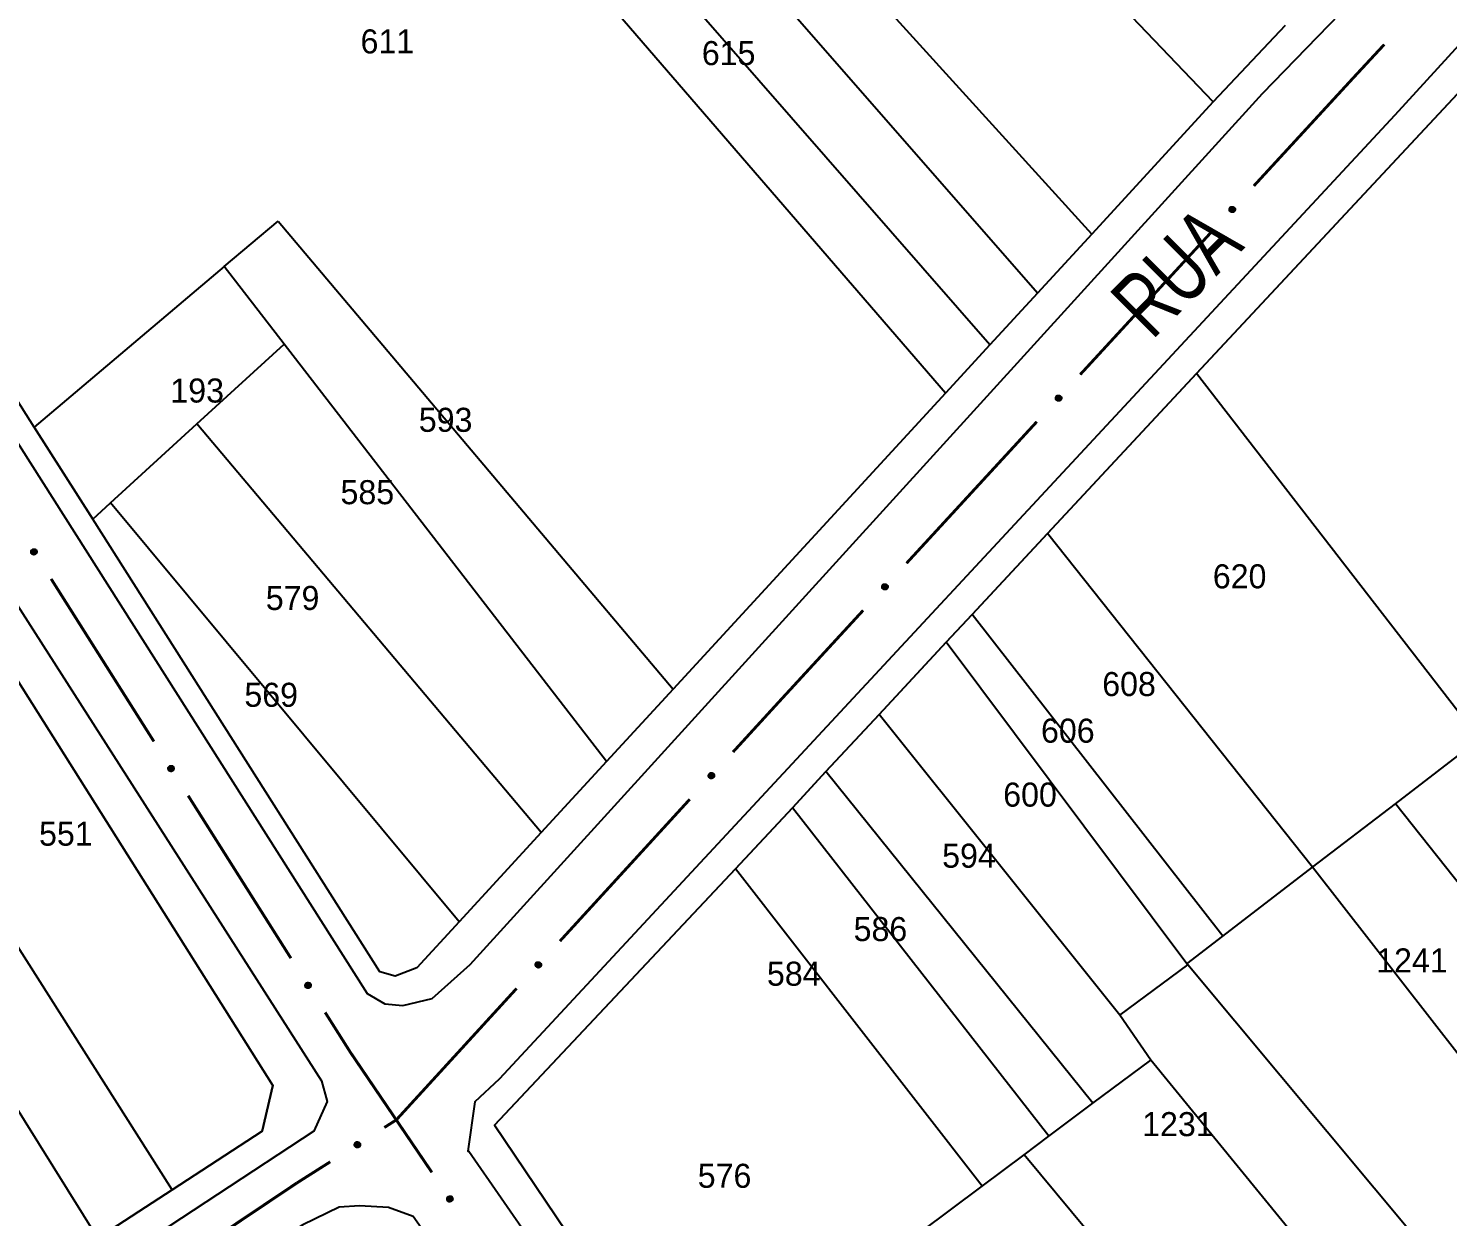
# Model space of a CAD drawing. Extents: x 200123 to 201542, y 4839549 to 4841240.
# Drawn here: x 200588.8 to 200677.4, y 4839908 to 4839982.2 of the extents above; entities that cross this region are included whole.
import ezdxf
from ezdxf.enums import TextEntityAlignment as Align

# ---------------------------------------------------------------- set-up
doc = ezdxf.new("R2010")
doc.units = 0
doc.header["$LTSCALE"] = 1.5
doc.header["$MEASUREMENT"] = 0
for name, color, linetype in [('CD_MALHA_LOTES', 7, 'CONTINUOUS'), ('RU-QUADRA', 210, 'CONTINUOUS'), ('SV-EIXO-RUA-PAV', 20, 'CONTINUOUS'), ('SV-RUA-PAVIM', 7, 'CONTINUOUS'), ('SV-TXT-RUA-PAV', 7, 'CONTINUOUS'), ('Th_NmrPort', 1, 'CONTINUOUS')]:
    doc.layers.add(name, color=color, linetype=linetype)
doc.styles.add('ARIAL', font='ARIAL.SHX')

msp = doc.modelspace()

# ---------------------------------------------------------------- linework, layer by layer
at = {"layer": 'CD_MALHA_LOTES', "linetype": 'Continuous', "flags": 128}
for points in [[(200589.16, 4839957.31), (200571.95, 4839984.54), (200572.5, 4839987.01), (200614.13, 4840015.93)], [(200662.75, 4839977.6), (200640.72, 4840000.64)], [(200655.16, 4839969.35), (200632.86, 4839993.91)], [(200651.77, 4839965.66), (200629.52, 4839991.12)], [(200648.8, 4839962.44), (200626.18, 4839988.34)], [(200646.03, 4839959.43), (200623.21, 4839985.86)], [(200667.24, 4839982.35), (200662.75, 4839977.6)], [(200661.7, 4839960.65), (200679.15, 4839979.34)], [(200662.75, 4839977.6), (200655.16, 4839969.35)], [(200601.01, 4839967.32), (200604.38, 4839970.16)], [(200604.38, 4839970.16), (200629.03, 4839940.95)], [(200655.16, 4839969.35), (200651.77, 4839965.66)], [(200601.01, 4839967.32), (200589.16, 4839957.31)], [(200604.76, 4839962.48), (200601.01, 4839967.32)], [(200651.77, 4839965.66), (200648.8, 4839962.44)], [(200599.31, 4839957.5), (200604.76, 4839962.48)], [(200624.88, 4839936.45), (200604.76, 4839962.48)], [(200648.8, 4839962.44), (200646.03, 4839959.43)], [(200652.4, 4839950.66), (200661.7, 4839960.65)], [(200679.36, 4839937.84), (200661.7, 4839960.65)], [(200646.03, 4839959.43), (200629.03, 4839940.95)], [(200589.16, 4839957.31), (200592.83, 4839951.57)], [(200593.92, 4839952.57), (200599.31, 4839957.5)], [(200620.81, 4839932.02), (200599.31, 4839957.5)], [(200592.83, 4839951.57), (200593.92, 4839952.57)], [(200615.68, 4839926.44), (200593.92, 4839952.57)], [(200615.68, 4839926.44), (200613.05, 4839923.58), (200611.7, 4839923.04), (200610.73, 4839923.31), (200592.83, 4839951.57)], [(200647.7, 4839945.61), (200652.4, 4839950.66)], [(200668.93, 4839929.84), (200652.4, 4839950.66)], [(200646.08, 4839943.88), (200647.7, 4839945.61)], [(200663.34, 4839925.55), (200647.7, 4839945.61)], [(200641.9, 4839939.38), (200646.08, 4839943.88)], [(200661.1, 4839923.82), (200646.08, 4839943.88)], [(200587.13, 4839943.09), (200604.05, 4839916.22), (200603.4, 4839913.37), (200597.77, 4839909.71)], [(200629.03, 4839940.95), (200624.88, 4839936.45)], [(200638.57, 4839935.81), (200641.9, 4839939.38)], [(200656.91, 4839920.61), (200641.9, 4839939.38)], [(200597.77, 4839909.71), (200579.62, 4839938.29)], [(200674.12, 4839933.81), (200679.36, 4839937.84)], [(200624.88, 4839936.45), (200620.81, 4839932.02)], [(200636.48, 4839933.56), (200638.57, 4839935.81)], [(200655.24, 4839915.12), (200638.57, 4839935.81)], [(200593.13, 4839906.7), (200576.49, 4839933.36)], [(200632.93, 4839929.74), (200636.48, 4839933.56)], [(200652.49, 4839913.06), (200636.48, 4839933.56)], [(200668.93, 4839929.84), (200674.12, 4839933.81)], [(200690.85, 4839912.74), (200674.12, 4839933.81)], [(200620.81, 4839932.02), (200615.68, 4839926.44)], [(200663.34, 4839925.55), (200668.93, 4839929.84)], [(200685.55, 4839908.51), (200668.93, 4839929.84)], [(200628.81, 4839897.56), (200617.88, 4839913.75), (200632.93, 4839929.74)], [(200648.33, 4839909.95), (200632.93, 4839929.74)], [(200661.1, 4839923.82), (200663.34, 4839925.55)], [(200656.91, 4839920.61), (200661.15, 4839923.75)], [(200661.15, 4839923.75), (200661.1, 4839923.82)], [(200678.55, 4839902.92), (200661.15, 4839923.75)], [(200658.84, 4839917.81), (200656.91, 4839920.61)], [(200655.24, 4839915.12), (200658.84, 4839917.81)], [(200673.99, 4839899.29), (200658.84, 4839917.81)], [(200652.49, 4839913.06), (200655.24, 4839915.12)], [(200650.95, 4839911.91), (200652.49, 4839913.06)], [(200648.33, 4839909.95), (200650.95, 4839911.91)], [(200662.87, 4839897.56), (200650.95, 4839911.91)], [(200597.77, 4839909.71), (200593.13, 4839906.7)], [(200642.57, 4839905.65), (200648.33, 4839909.95)]]:
    msp.add_lwpolyline(points, dxfattribs=at)
at = {"layer": 'RU-QUADRA', "linetype": 'Continuous', "flags": 128}
for points in [[(200667.24, 4839982.35), (200662.75, 4839977.6), (200655.16, 4839969.35), (200651.77, 4839965.66), (200648.8, 4839962.44), (200646.03, 4839959.43), (200629.03, 4839940.95), (200624.88, 4839936.45), (200620.81, 4839932.02), (200615.68, 4839926.44), (200613.05, 4839923.58), (200611.7, 4839923.04), (200610.73, 4839923.31), (200592.83, 4839951.57), (200589.16, 4839957.31), (200571.95, 4839984.54)], [(200679.15, 4839979.34), (200661.7, 4839960.65), (200652.4, 4839950.66), (200647.7, 4839945.61), (200646.08, 4839943.88), (200641.9, 4839939.38), (200638.57, 4839935.81), (200636.48, 4839933.56), (200632.93, 4839929.74), (200617.88, 4839913.75), (200628.81, 4839897.56), (200630.71, 4839894.74), (200638.02, 4839884.91), (200644.07, 4839876.09), (200666.25, 4839893.48), (200671.69, 4839897.56), (200673.99, 4839899.29), (200678.55, 4839902.92)], [(200588.63, 4839903.78), (200593.13, 4839906.7), (200597.77, 4839909.71), (200603.4, 4839913.37), (200604.05, 4839916.22), (200587.13, 4839943.09)]]:
    msp.add_lwpolyline(points, dxfattribs=at)
at = {"layer": 'SV-EIXO-RUA-PAV', "const_width": 0.18}
for points in [[(200673.415763, 4839981.173346), (200672.054938, 4839979.707688)], [(200672.054938, 4839979.707688), (200671.5, 4839979.11)], [(200671.5, 4839979.11), (200665.278998, 4839972.353335)], [(200662.569624, 4839969.410668), (200654.4415, 4839960.582666)], [(200651.732125, 4839957.639999), (200643.604002, 4839948.811998)], [(200596.634165, 4839937.692488), (200590.220914, 4839947.834984)], [(200640.894627, 4839945.869331), (200636.153222, 4839940.719663)], [(200636.153222, 4839940.719663), (200635.73, 4839940.26)], [(200635.73, 4839940.26), (200632.775485, 4839937.033083)], [(200605.185166, 4839924.169161), (200598.771915, 4839934.311656)], [(200630.074322, 4839934.082877), (200621.970833, 4839925.232257)], [(200619.26967, 4839922.282051), (200611.841472, 4839914.168983)], [(200608.89, 4839918.31), (200607.322916, 4839920.788329)], [(200608.928075, 4839918.253915), (200608.89, 4839918.31)], [(200613.983168, 4839910.807706), (200608.928075, 4839918.253915)], [(200611.76, 4839914.08), (200611.017339, 4839913.609132)], [(200611.841472, 4839914.168983), (200611.76, 4839914.08)], [(200607.639125, 4839911.467246), (200605.950019, 4839910.396304)], [(200605.950019, 4839910.396304), (200605.53, 4839910.13)], [(200605.53, 4839910.13), (200597.637282, 4839904.837948)]]:
    msp.add_lwpolyline(points, dxfattribs=at)
at = {"layer": 'SV-EIXO-RUA-PAV'}
for points in [[(200664.102615, 4839970.91314), (200664.105324, 4839970.864306), (200664.097666, 4839970.821783), (200664.081072, 4839970.788154), (200664.058659, 4839970.762261), (200664.032745, 4839970.738353), (200664.001302, 4839970.720014), (200663.961894, 4839970.707389), (200663.912926, 4839970.704328), (200663.86988, 4839970.715035), (200663.836041, 4839970.729541), (200663.807695, 4839970.751357), (200663.784892, 4839970.77692), (200663.766922, 4839970.810212), (200663.754519, 4839970.850272), (200663.752632, 4839970.899586), (200663.760425, 4839970.941223), (200663.77733, 4839970.973329), (200663.799443, 4839971.001687), (200663.826191, 4839971.025777), (200663.857161, 4839971.043602), (200663.897518, 4839971.056018), (200663.946215, 4839971.057235), (200663.987832, 4839971.049937), (200664.020167, 4839971.033487), (200664.047595, 4839971.011087), (200664.07189, 4839970.985388), (200664.091642, 4839970.954548), (200664.102615, 4839970.91314)], [(200653.265116, 4839959.142471), (200653.267826, 4839959.093638), (200653.260168, 4839959.051114), (200653.243573, 4839959.017485), (200653.22116, 4839958.991592), (200653.195247, 4839958.967685), (200653.163803, 4839958.949346), (200653.124396, 4839958.936721), (200653.075428, 4839958.93366), (200653.032382, 4839958.944367), (200652.998542, 4839958.958872), (200652.970197, 4839958.980689), (200652.947394, 4839959.006251), (200652.929424, 4839959.039543), (200652.91702, 4839959.079604), (200652.915134, 4839959.128917), (200652.922926, 4839959.170555), (200652.939832, 4839959.202661), (200652.961945, 4839959.231019), (200652.988693, 4839959.255109), (200653.019662, 4839959.272934), (200653.06002, 4839959.285349), (200653.108717, 4839959.286567), (200653.150334, 4839959.279268), (200653.182669, 4839959.262818), (200653.210097, 4839959.240419), (200653.234392, 4839959.21472), (200653.254143, 4839959.183879), (200653.265116, 4839959.142471)], [(200589.135786, 4839949.345128), (200589.087926, 4839949.355199), (200589.048851, 4839949.373641), (200589.020689, 4839949.398402), (200589.001507, 4839949.426773), (200588.985153, 4839949.458007), (200588.975612, 4839949.493136), (200588.973659, 4839949.53447), (200588.983424, 4839949.582552), (200589.004947, 4839949.621338), (200589.027745, 4839949.650247), (200589.056177, 4839949.671952), (200589.086786, 4839949.687331), (200589.123603, 4839949.696035), (200589.165511, 4839949.697605), (200589.213621, 4839949.686616), (200589.251804, 4839949.668273), (200589.278416, 4839949.643607), (200589.300055, 4839949.614886), (200589.316369, 4839949.582798), (200589.325536, 4839949.548261), (200589.327041, 4839949.506064), (200589.315566, 4839949.458723), (200589.297706, 4839949.420431), (200589.27342, 4839949.39348), (200589.244664, 4839949.372812), (200589.213536, 4839949.356028), (200589.178623, 4839949.344967), (200589.135786, 4839949.345128)], [(200642.427618, 4839947.371803), (200642.430327, 4839947.32297), (200642.42267, 4839947.280446), (200642.406075, 4839947.246817), (200642.383662, 4839947.220924), (200642.357749, 4839947.197017), (200642.326305, 4839947.178677), (200642.286897, 4839947.166053), (200642.23793, 4839947.162991), (200642.194884, 4839947.173699), (200642.161044, 4839947.188204), (200642.132699, 4839947.21002), (200642.109896, 4839947.235583), (200642.091926, 4839947.268875), (200642.079522, 4839947.308936), (200642.077635, 4839947.358249), (200642.085428, 4839947.399887), (200642.102334, 4839947.431993), (200642.124447, 4839947.46035), (200642.151195, 4839947.484441), (200642.182164, 4839947.502265), (200642.222522, 4839947.514681), (200642.271219, 4839947.515898), (200642.312836, 4839947.5086), (200642.345171, 4839947.49215), (200642.372599, 4839947.469751), (200642.396894, 4839947.444052), (200642.416645, 4839947.413211), (200642.427618, 4839947.371803)], [(200597.686787, 4839935.821801), (200597.638927, 4839935.831871), (200597.599852, 4839935.850313), (200597.571689, 4839935.875075), (200597.552508, 4839935.903445), (200597.536154, 4839935.93468), (200597.526613, 4839935.969808), (200597.52466, 4839936.011143), (200597.534425, 4839936.059224), (200597.555948, 4839936.09801), (200597.578746, 4839936.12692), (200597.607178, 4839936.148624), (200597.637786, 4839936.164003), (200597.674604, 4839936.172707), (200597.716512, 4839936.174277), (200597.764622, 4839936.163288), (200597.802805, 4839936.144946), (200597.829417, 4839936.12028), (200597.851056, 4839936.091559), (200597.86737, 4839936.059471), (200597.876537, 4839936.024934), (200597.878042, 4839935.982736), (200597.866567, 4839935.935395), (200597.848707, 4839935.897103), (200597.824421, 4839935.870152), (200597.795665, 4839935.849485), (200597.764537, 4839935.832701), (200597.729624, 4839935.82164), (200597.686787, 4839935.821801)], [(200631.60312, 4839935.589615), (200631.605965, 4839935.54079), (200631.598426, 4839935.498245), (200631.581925, 4839935.46457), (200631.559585, 4839935.438614), (200631.533738, 4839935.414635), (200631.502346, 4839935.396208), (200631.462973, 4839935.383474), (200631.414014, 4839935.380276), (200631.370939, 4839935.390863), (200631.337059, 4839935.405274), (200631.308652, 4839935.427011), (200631.285778, 4839935.45251), (200631.267716, 4839935.485752), (200631.2552, 4839935.525778), (200631.253176, 4839935.575086), (200631.260853, 4839935.616745), (200631.277669, 4839935.648898), (200631.299703, 4839935.677317), (200631.326384, 4839935.701482), (200631.357303, 4839935.719393), (200631.397626, 4839935.731921), (200631.446319, 4839935.733274), (200631.487957, 4839935.726092), (200631.520337, 4839935.709732), (200631.547828, 4839935.687409), (200631.572194, 4839935.661778), (200631.592032, 4839935.630993), (200631.60312, 4839935.589615)], [(200620.798468, 4839923.78879), (200620.801313, 4839923.739964), (200620.793774, 4839923.697419), (200620.777273, 4839923.663744), (200620.754932, 4839923.637789), (200620.729086, 4839923.613809), (200620.697693, 4839923.595382), (200620.658321, 4839923.582648), (200620.609362, 4839923.57945), (200620.566286, 4839923.590037), (200620.532406, 4839923.604448), (200620.504, 4839923.626186), (200620.481126, 4839923.651684), (200620.463063, 4839923.684926), (200620.450548, 4839923.724952), (200620.448524, 4839923.77426), (200620.456201, 4839923.815919), (200620.473017, 4839923.848072), (200620.495051, 4839923.876491), (200620.521731, 4839923.900656), (200620.552651, 4839923.918567), (200620.592974, 4839923.931095), (200620.641667, 4839923.932448), (200620.683305, 4839923.925266), (200620.715685, 4839923.908906), (200620.743176, 4839923.886583), (200620.767542, 4839923.860952), (200620.787379, 4839923.830167), (200620.798468, 4839923.78879)], [(200606.237788, 4839922.298474), (200606.189928, 4839922.308544), (200606.150853, 4839922.326986), (200606.12269, 4839922.351747), (200606.103509, 4839922.380118), (200606.087155, 4839922.411352), (200606.077614, 4839922.446481), (200606.075661, 4839922.487815), (200606.085426, 4839922.535897), (200606.106948, 4839922.574683), (200606.129747, 4839922.603593), (200606.158178, 4839922.625297), (200606.188787, 4839922.640676), (200606.225605, 4839922.64938), (200606.267513, 4839922.65095), (200606.315623, 4839922.639961), (200606.353806, 4839922.621618), (200606.380418, 4839922.596952), (200606.402057, 4839922.568231), (200606.418371, 4839922.536143), (200606.427538, 4839922.501607), (200606.429043, 4839922.459409), (200606.417567, 4839922.412068), (200606.399708, 4839922.373776), (200606.375422, 4839922.346825), (200606.346666, 4839922.326158), (200606.315538, 4839922.309373), (200606.280625, 4839922.298312), (200606.237788, 4839922.298474)], [(200609.508523, 4839912.522157), (200609.498511, 4839912.474284), (200609.480117, 4839912.435187), (200609.45539, 4839912.406994), (200609.427043, 4839912.387778), (200609.395829, 4839912.371385), (200609.360712, 4839912.361802), (200609.31938, 4839912.359798), (200609.271287, 4839912.369504), (200609.232474, 4839912.390979), (200609.203537, 4839912.413743), (200609.181797, 4839912.442147), (200609.166381, 4839912.472737), (200609.157632, 4839912.509544), (200609.156011, 4839912.55145), (200609.166941, 4839912.599574), (200609.185237, 4839912.637779), (200609.20987, 4839912.664421), (200609.238565, 4839912.686095), (200609.270633, 4839912.702449), (200609.305158, 4839912.711658), (200609.347354, 4839912.713215), (200609.394709, 4839912.701797), (200609.433023, 4839912.683984), (200609.460004, 4839912.659732), (200609.480706, 4839912.631001), (200609.497528, 4839912.599893), (200609.508632, 4839912.564994), (200609.508523, 4839912.522157)], [(200615.096148, 4839908.972288), (200615.047985, 4839908.980794), (200615.008331, 4839908.997954), (200614.979377, 4839909.021785), (200614.959282, 4839909.049516), (200614.941919, 4839909.080201), (200614.931239, 4839909.115001), (200614.927941, 4839909.15625), (200614.936135, 4839909.204623), (200614.956384, 4839909.24409), (200614.978229, 4839909.273727), (200615.005938, 4839909.296345), (200615.03603, 4839909.312713), (200615.072545, 4839909.322611), (200615.114379, 4839909.325545), (200615.162822, 4839909.316128), (200615.201582, 4839909.299039), (200615.228983, 4839909.275253), (200615.251546, 4839909.247252), (200615.268896, 4839909.215712), (200615.279183, 4839909.181492), (200615.282061, 4839909.139366), (200615.272133, 4839909.091676), (200615.25553, 4839909.052823), (200615.232135, 4839909.025095), (200615.204067, 4839909.003502), (200615.173502, 4839908.985713), (200615.138968, 4839908.973521), (200615.096148, 4839908.972288)]]:
    msp.add_lwpolyline(points, close=True, dxfattribs=at)
for points in [[(200663.857161, 4839971.043602), (200663.752632, 4839970.899586)], [(200663.897518, 4839971.056018), (200663.754519, 4839970.850272)], [(200663.87536, 4839971.044147), (200663.758488, 4839970.880951)], [(200663.826191, 4839971.025777), (200663.760425, 4839970.941223)], [(200663.839204, 4839971.031066), (200663.760514, 4839970.925456)], [(200663.920391, 4839971.052765), (200663.762406, 4839970.832828)], [(200663.946215, 4839971.057235), (200663.766922, 4839970.810212)], [(200663.964817, 4839971.052668), (200663.778339, 4839970.797756)], [(200663.987832, 4839971.049937), (200663.784892, 4839970.77692)], [(200664.001083, 4839971.039679), (200663.797969, 4839970.766698)], [(200664.020167, 4839971.033487), (200663.807695, 4839970.751357)], [(200664.031804, 4839971.020668), (200663.821137, 4839970.743512)], [(200664.047595, 4839971.011087), (200663.836041, 4839970.729541)], [(200664.057983, 4839970.99471), (200663.857642, 4839970.72474)], [(200664.07189, 4839970.985388), (200663.86988, 4839970.715035)], [(200664.078458, 4839970.966584), (200663.894832, 4839970.712755)], [(200664.091642, 4839970.954548), (200663.912926, 4839970.704328)], [(200664.095236, 4839970.934443), (200663.938413, 4839970.709726)], [(200664.102615, 4839970.91314), (200663.961894, 4839970.707389)], [(200664.103009, 4839970.88648), (200663.986297, 4839970.719428)], [(200664.105324, 4839970.864306), (200664.001302, 4839970.720014)], [(200664.101063, 4839970.840047), (200664.022294, 4839970.736364)], [(200664.097666, 4839970.821783), (200664.032745, 4839970.738353)], [(200653.019662, 4839959.272934), (200652.915134, 4839959.128917)], [(200653.06002, 4839959.285349), (200652.91702, 4839959.079604)], [(200653.037862, 4839959.273479), (200652.92099, 4839959.110282)], [(200652.988693, 4839959.255109), (200652.922926, 4839959.170555)], [(200653.001706, 4839959.260398), (200652.923016, 4839959.154788)], [(200653.082893, 4839959.282097), (200652.924908, 4839959.06216)], [(200653.108717, 4839959.286567), (200652.929424, 4839959.039543)], [(200653.127319, 4839959.281999), (200652.940841, 4839959.027087)], [(200653.150334, 4839959.279268), (200652.947394, 4839959.006251)], [(200653.163585, 4839959.269011), (200652.960471, 4839958.99603)], [(200653.182669, 4839959.262818), (200652.970197, 4839958.980689)], [(200653.194306, 4839959.25), (200652.983638, 4839958.972844)], [(200653.210097, 4839959.240419), (200652.998542, 4839958.958872)], [(200653.220485, 4839959.224041), (200653.020144, 4839958.954071)], [(200653.234392, 4839959.21472), (200653.032382, 4839958.944367)], [(200653.24096, 4839959.195916), (200653.057334, 4839958.942087)], [(200653.254143, 4839959.183879), (200653.075428, 4839958.93366)], [(200653.257737, 4839959.163775), (200653.100915, 4839958.939057)], [(200653.265116, 4839959.142471), (200653.124396, 4839958.936721)], [(200653.265511, 4839959.115812), (200653.148799, 4839958.948759)], [(200653.267826, 4839959.093638), (200653.163803, 4839958.949346)], [(200653.263565, 4839959.069378), (200653.184796, 4839958.965696)], [(200653.260168, 4839959.051114), (200653.195247, 4839958.967685)], [(200589.135786, 4839949.345128), (200588.973659, 4839949.53447)], [(200589.087926, 4839949.355199), (200588.975612, 4839949.493136)], [(200589.109939, 4839949.351673), (200588.978944, 4839949.507777)], [(200589.158275, 4839949.34672), (200588.982015, 4839949.556537)], [(200589.178623, 4839949.344967), (200588.983424, 4839949.582552)], [(200589.048851, 4839949.373641), (200588.985153, 4839949.458007)], [(200589.065606, 4839949.365616), (200588.985947, 4839949.468616)], [(200589.193671, 4839949.354571), (200588.996263, 4839949.597835)], [(200589.213536, 4839949.356028), (200589.004947, 4839949.621338)], [(200589.22615, 4839949.367036), (200589.017498, 4839949.630635)], [(200589.244664, 4839949.372812), (200589.027745, 4839949.650247)], [(200589.258019, 4839949.385572), (200589.045109, 4839949.66101)], [(200589.27342, 4839949.39348), (200589.056177, 4839949.671952)], [(200589.284358, 4839949.410299), (200589.073518, 4839949.677359)], [(200589.297706, 4839949.420431), (200589.086786, 4839949.687331)], [(200589.306323, 4839949.441946), (200589.108609, 4839949.688246)], [(200589.315566, 4839949.458723), (200589.123603, 4839949.696035)], [(200589.317958, 4839949.484821), (200589.146616, 4839949.69452)], [(200589.327041, 4839949.506064), (200589.165511, 4839949.697605)], [(200589.321335, 4839949.530545), (200589.194104, 4839949.685801)], [(200589.325536, 4839949.548261), (200589.213621, 4839949.686616)], [(200589.318096, 4839949.568858), (200589.236555, 4839949.672283)], [(200589.316369, 4839949.582798), (200589.251804, 4839949.668273)], [(200642.182164, 4839947.502265), (200642.077635, 4839947.358249)], [(200642.222522, 4839947.514681), (200642.079522, 4839947.308936)], [(200642.200363, 4839947.50281), (200642.083492, 4839947.339614)], [(200642.151195, 4839947.484441), (200642.085428, 4839947.399887)], [(200642.164207, 4839947.48973), (200642.085518, 4839947.384119)], [(200642.245395, 4839947.511429), (200642.08741, 4839947.291492)], [(200642.271219, 4839947.515898), (200642.091926, 4839947.268875)], [(200642.28982, 4839947.511331), (200642.103343, 4839947.256419)], [(200642.312836, 4839947.5086), (200642.109896, 4839947.235583)], [(200642.326087, 4839947.498343), (200642.122972, 4839947.225362)], [(200642.345171, 4839947.49215), (200642.132699, 4839947.21002)], [(200642.356808, 4839947.479331), (200642.14614, 4839947.202176)], [(200642.372599, 4839947.469751), (200642.161044, 4839947.188204)], [(200642.382987, 4839947.453373), (200642.182645, 4839947.183403)], [(200642.396894, 4839947.444052), (200642.194884, 4839947.173699)], [(200642.403462, 4839947.425247), (200642.219836, 4839947.171419)], [(200642.416645, 4839947.413211), (200642.23793, 4839947.162991)], [(200642.420239, 4839947.393107), (200642.263417, 4839947.168389)], [(200642.427618, 4839947.371803), (200642.286897, 4839947.166053)], [(200642.428013, 4839947.345143), (200642.311301, 4839947.178091)], [(200642.430327, 4839947.32297), (200642.326305, 4839947.178677)], [(200642.426067, 4839947.29871), (200642.347298, 4839947.195028)], [(200642.42267, 4839947.280446), (200642.357749, 4839947.197017)], [(200597.686787, 4839935.821801), (200597.52466, 4839936.011143)], [(200597.709276, 4839935.823392), (200597.533016, 4839936.03321)], [(200597.729624, 4839935.82164), (200597.534425, 4839936.059224)], [(200597.744672, 4839935.831244), (200597.547263, 4839936.074507)], [(200597.764537, 4839935.832701), (200597.555948, 4839936.09801)], [(200597.777151, 4839935.843708), (200597.568498, 4839936.107308)], [(200597.795665, 4839935.849485), (200597.578746, 4839936.12692)], [(200597.80902, 4839935.862245), (200597.59611, 4839936.137682)], [(200597.824421, 4839935.870152), (200597.607178, 4839936.148624)], [(200597.835359, 4839935.886972), (200597.624519, 4839936.154031)], [(200597.848707, 4839935.897103), (200597.637786, 4839936.164003)], [(200597.857323, 4839935.918619), (200597.65961, 4839936.164919)], [(200597.866567, 4839935.935395), (200597.674604, 4839936.172707)], [(200597.868959, 4839935.961494), (200597.697617, 4839936.171193)], [(200597.878042, 4839935.982736), (200597.716512, 4839936.174277)], [(200597.872335, 4839936.007218), (200597.745105, 4839936.162474)], [(200597.876537, 4839936.024934), (200597.764622, 4839936.163288)], [(200597.869097, 4839936.045531), (200597.787556, 4839936.148956)], [(200597.86737, 4839936.059471), (200597.802805, 4839936.144946)], [(200597.638927, 4839935.831871), (200597.526613, 4839935.969808)], [(200597.66094, 4839935.828346), (200597.529945, 4839935.98445)], [(200597.599852, 4839935.850313), (200597.536154, 4839935.93468)], [(200597.616607, 4839935.842288), (200597.536948, 4839935.945289)], [(200631.357303, 4839935.719393), (200631.253176, 4839935.575086)], [(200631.397626, 4839935.731921), (200631.2552, 4839935.525778)], [(200631.375501, 4839935.719989), (200631.259085, 4839935.556467)], [(200631.326384, 4839935.701482), (200631.260853, 4839935.616745)], [(200631.339381, 4839935.706807), (200631.260986, 4839935.600978)], [(200631.420508, 4839935.728733), (200631.263136, 4839935.508356)], [(200631.446319, 4839935.733274), (200631.267716, 4839935.485752)], [(200631.464934, 4839935.728759), (200631.279167, 4839935.473328)], [(200631.487957, 4839935.726092), (200631.285778, 4839935.45251)], [(200631.501236, 4839935.715872), (200631.298883, 4839935.442325)], [(200631.520337, 4839935.709732), (200631.308652, 4839935.427011)], [(200631.53201, 4839935.696946), (200631.322116, 4839935.419204)], [(200631.547828, 4839935.687409), (200631.337059, 4839935.405274)], [(200631.558262, 4839935.67106), (200631.358673, 4839935.400533)], [(200631.572194, 4839935.661778), (200631.370939, 4839935.390863)], [(200631.578815, 4839935.642992), (200631.395897, 4839935.388653)], [(200631.592032, 4839935.630993), (200631.414014, 4839935.380276)], [(200631.595682, 4839935.610898), (200631.439486, 4839935.385744)], [(200631.60312, 4839935.589615), (200631.462973, 4839935.383474)], [(200631.603589, 4839935.562957), (200631.487343, 4839935.39558)], [(200631.605965, 4839935.54079), (200631.502346, 4839935.396208)], [(200631.601772, 4839935.516518), (200631.523292, 4839935.412617)], [(200631.598426, 4839935.498245), (200631.533738, 4839935.414635)], [(200620.552651, 4839923.918567), (200620.448524, 4839923.77426)], [(200620.592974, 4839923.931095), (200620.450548, 4839923.724952)], [(200620.570849, 4839923.919163), (200620.454432, 4839923.755642)], [(200620.521731, 4839923.900656), (200620.456201, 4839923.815919)], [(200620.534729, 4839923.905982), (200620.456334, 4839923.800152)], [(200620.615856, 4839923.927907), (200620.458484, 4839923.70753)], [(200620.641667, 4839923.932448), (200620.463063, 4839923.684926)], [(200620.660282, 4839923.927933), (200620.474515, 4839923.672502)], [(200620.683305, 4839923.925266), (200620.481126, 4839923.651684)], [(200620.696584, 4839923.915046), (200620.494231, 4839923.641499)], [(200620.715685, 4839923.908906), (200620.504, 4839923.626186)], [(200620.727358, 4839923.89612), (200620.517464, 4839923.618378)], [(200620.743176, 4839923.886583), (200620.532406, 4839923.604448)], [(200620.753609, 4839923.870235), (200620.554021, 4839923.599708)], [(200620.767542, 4839923.860952), (200620.566286, 4839923.590037)], [(200620.774162, 4839923.842166), (200620.591245, 4839923.587827)], [(200620.787379, 4839923.830167), (200620.609362, 4839923.57945)], [(200620.791029, 4839923.810072), (200620.634834, 4839923.584919)], [(200620.798468, 4839923.78879), (200620.658321, 4839923.582648)], [(200620.798937, 4839923.762131), (200620.682691, 4839923.594754)], [(200620.801313, 4839923.739964), (200620.697693, 4839923.595382)], [(200620.79712, 4839923.715693), (200620.71864, 4839923.611791)], [(200620.793774, 4839923.697419), (200620.729086, 4839923.613809)], [(200606.237788, 4839922.298474), (200606.075661, 4839922.487815)], [(200606.189928, 4839922.308544), (200606.077614, 4839922.446481)], [(200606.211941, 4839922.305018), (200606.080946, 4839922.461123)], [(200606.260277, 4839922.300065), (200606.084017, 4839922.509883)], [(200606.280625, 4839922.298312), (200606.085426, 4839922.535897)], [(200606.150853, 4839922.326986), (200606.087155, 4839922.411352)], [(200606.167608, 4839922.318961), (200606.087949, 4839922.421962)], [(200606.295673, 4839922.307916), (200606.098264, 4839922.55118)], [(200606.315538, 4839922.309373), (200606.106948, 4839922.574683)], [(200606.328152, 4839922.320381), (200606.119499, 4839922.58398)], [(200606.346666, 4839922.326158), (200606.129747, 4839922.603593)], [(200606.36002, 4839922.338918), (200606.147111, 4839922.614355)], [(200606.375422, 4839922.346825), (200606.158178, 4839922.625297)], [(200606.38636, 4839922.363645), (200606.17552, 4839922.630704)], [(200606.399708, 4839922.373776), (200606.188787, 4839922.640676)], [(200606.408324, 4839922.395292), (200606.21061, 4839922.641591)], [(200606.417567, 4839922.412068), (200606.225605, 4839922.64938)], [(200606.41996, 4839922.438166), (200606.248618, 4839922.647865)], [(200606.429043, 4839922.459409), (200606.267513, 4839922.65095)], [(200606.423336, 4839922.483891), (200606.296106, 4839922.639147)], [(200606.427538, 4839922.501607), (200606.315623, 4839922.639961)], [(200606.420098, 4839922.522204), (200606.338557, 4839922.625628)], [(200606.418371, 4839922.536143), (200606.353806, 4839922.621618)], [(200609.347354, 4839912.713215), (200609.156011, 4839912.55145)], [(200609.394709, 4839912.701797), (200609.157632, 4839912.509544)], [(200609.368608, 4839912.704158), (200609.159118, 4839912.532559)], [(200609.411497, 4839912.692574), (200609.165439, 4839912.494559)], [(200609.433023, 4839912.683984), (200609.166381, 4839912.472737)], [(200609.305158, 4839912.711658), (200609.166941, 4839912.599574)], [(200609.322879, 4839912.707478), (200609.167779, 4839912.580058)], [(200609.44317, 4839912.670649), (200609.176369, 4839912.459482)], [(200609.28457, 4839912.704193), (200609.181245, 4839912.622525)], [(200609.460004, 4839912.659732), (200609.181797, 4839912.442147)], [(200609.270633, 4839912.702449), (200609.185237, 4839912.637779)], [(200609.46793, 4839912.64434), (200609.192753, 4839912.431093)], [(200609.480706, 4839912.631001), (200609.203537, 4839912.413743)], [(200609.486505, 4839912.612494), (200609.223161, 4839912.403519)], [(200609.497528, 4839912.599893), (200609.232474, 4839912.390979)], [(200609.49901, 4839912.58003), (200609.255988, 4839912.382324)], [(200609.508632, 4839912.564994), (200609.271287, 4839912.369504)], [(200609.506905, 4839912.544644), (200609.297302, 4839912.368127)], [(200609.508523, 4839912.522157), (200609.31938, 4839912.359798)], [(200609.50201, 4839912.496302), (200609.346066, 4839912.365116)], [(200609.498511, 4839912.474284), (200609.360712, 4839912.361802)], [(200609.488122, 4839912.451952), (200609.385219, 4839912.372167)], [(200609.480117, 4839912.435187), (200609.395829, 4839912.371385)], [(200615.096148, 4839908.972288), (200614.927941, 4839909.15625)], [(200615.047985, 4839908.980794), (200614.931239, 4839909.115001)], [(200615.070102, 4839908.977987), (200614.934093, 4839909.129743)], [(200615.118574, 4839908.97461), (200614.935574, 4839909.178577)], [(200615.138968, 4839908.973521), (200614.936135, 4839909.204623)], [(200615.008331, 4839908.997954), (200614.941919, 4839909.080201)], [(200615.025338, 4839908.990479), (200614.942368, 4839909.090831)], [(200615.153695, 4839908.98361), (200614.94847, 4839909.220317)], [(200615.173502, 4839908.985713), (200614.956384, 4839909.24409)], [(200615.185751, 4839908.997126), (200614.968625, 4839909.253791)], [(200615.204067, 4839909.003502), (200614.978229, 4839909.273727)], [(200615.216999, 4839909.01669), (200614.995233, 4839909.285049)], [(200615.232135, 4839909.025095), (200615.005938, 4839909.296345)], [(200615.242519, 4839909.042262), (200615.023094, 4839909.302314)], [(200615.25553, 4839909.052823), (200615.03603, 4839909.312713)], [(200615.263441, 4839909.074608), (200615.057812, 4839909.314338)], [(200615.272133, 4839909.091676), (200615.072545, 4839909.322611)], [(200615.273675, 4839909.117838), (200615.095595, 4839909.321847)], [(200615.282061, 4839909.139366), (200615.114379, 4839909.325545)], [(200615.27556, 4839909.163648), (200615.143342, 4839909.314679)], [(200615.279183, 4839909.181492), (200615.162822, 4839909.316128)], [(200615.271076, 4839909.201836), (200615.18621, 4839909.30255)], [(200615.268896, 4839909.215712), (200615.201582, 4839909.299039)]]:
    msp.add_lwpolyline(points, dxfattribs=at)
at = {"layer": 'SV-RUA-PAVIM', "linetype": 'Continuous'}
for points in [[(200674.71, 4839897.57, 3.7), (200757.6, 4839963.73, 3.7), (200806.58, 4840002.83, 3.67), (200808.7, 4840004.82, 3.67), (200809.38, 4840006.39, 3.67), (200809.72, 4840007.94, 3.67), (200809.39, 4840010.3, 3.67), (200764.5, 4840068.29, 3.57), (200761.99, 4840071.42, 3.57), (200761.36, 4840071.79, 3.57), (200760.68, 4840071.71, 3.57), (200758.9, 4840070.41, 3.57), (200737.95, 4840046.64, 3.57), (200674.08, 4839976.77, 3.34), (200618.19, 4839916.63, 3.69), (200616.67, 4839915.21, 3.69), (200616.23, 4839912.14, 3.69), (200616.28, 4839912.14, 3.69), (200626.37, 4839897.57, 3.69)], [(200537.27, 4839897.57, 5.78), (200518.47, 4839931.01, 4.99), (200484.64, 4839991.6, 3.83), (200484.16, 4839993.19, 3.83), (200484.24, 4839994.6, 3.83), (200484.84, 4839995.82, 3.83), (200485.97, 4839996.91, 3.83), (200500.07, 4840005.87, 3.83), (200531.55, 4840025.68, 3.65), (200534.06, 4840026.28, 3.65), (200535.98, 4840025.93, 3.65), (200537.71, 4840025.38, 3.65), (200539.5, 4840023.19, 3.65), (200555.96, 4839996.45, 3.63), (200607.09, 4839916.53, 4.23), (200607.45, 4839915.24, 4.28), (200606.62, 4839913.37, 4.37), (200582.54, 4839897.57, 4.37)], [(200620.22, 4839897.57, 3.56), (200612.82, 4839908.05, 3.56), (200611.28, 4839908.61, 3.69), (200609.46, 4839908.72, 3.69), (200608.19, 4839908.63, 3.69), (200605.92, 4839907.53, 3.69), (200590.76, 4839897.57, 6.03)]]:
    msp.add_polyline3d(points, dxfattribs=at)
msp.add_polyline3d([(200570.7, 4839987.49, 3.55), (200570.7, 4839985.49, 3.55), (200570.76, 4839983.67, 3.55), (200609.95, 4839921.97, 3.58), (200611.04, 4839921.32, 3.58), (200612.17, 4839921.21, 3.58), (200613.99, 4839921.66, 3.58), (200616.37, 4839923.78, 3.36), (200665.81, 4839978.12, 3.06), (200690.68, 4840003.73, 3.06), (200708.78, 4840022.62, 3.06), (200710.48, 4840024.73, 3.06), (200711.53, 4840028.01, 3.06), (200710.86, 4840031.51, 3.05), (200680.99, 4840070.45, 3.04), (200678.64, 4840070.54, 3.04), (200677.25, 4840069.61, 3.04), (200629, 4840030.12, 3.04), (200576.97, 4839993.04, 3.04), (200571.37, 4839989.11, 3.55)], close=True, dxfattribs=at)

# ---------------------------------------------------------------- texts
at = {"layer": 'SV-TXT-RUA-PAV', "style": 'ARIAL', "width": 0.7}
msp.add_text('RUA', height=4, rotation=45, dxfattribs=at).set_placement((200658.93, 4839962.69))
at = {"layer": 'Th_NmrPort', "color": 1}
for s, p in [('611', (200609.53134, 4839981.369825)), ('615', (200630.829825, 4839980.63866)), ('193', (200597.662182, 4839959.586739)), ('593', (200613.165842, 4839957.760094)), ('585', (200608.281387, 4839953.244437)), ('620', (200662.716965, 4839947.99585)), ('579', (200603.616965, 4839946.64585)), ('569', (200602.281387, 4839940.604437)), ('608', (200655.816965, 4839941.27585)), ('606', (200651.996965, 4839938.36585)), ('600', (200649.636965, 4839934.37585)), ('551', (200589.46615, 4839931.939862)), ('594', (200645.826965, 4839930.56585)), ('586', (200640.300604, 4839925.988451)), ('1241', (200672.911313, 4839924.031203)), ('584', (200634.891607, 4839923.203859)), ('1231', (200658.305582, 4839913.817961)), ('576', (200630.573365, 4839910.596587))]:
    msp.add_text(s, height=1.5, dxfattribs=at).set_placement(p, align=Align.MIDDLE_LEFT)

doc.saveas('drawing.dxf')
